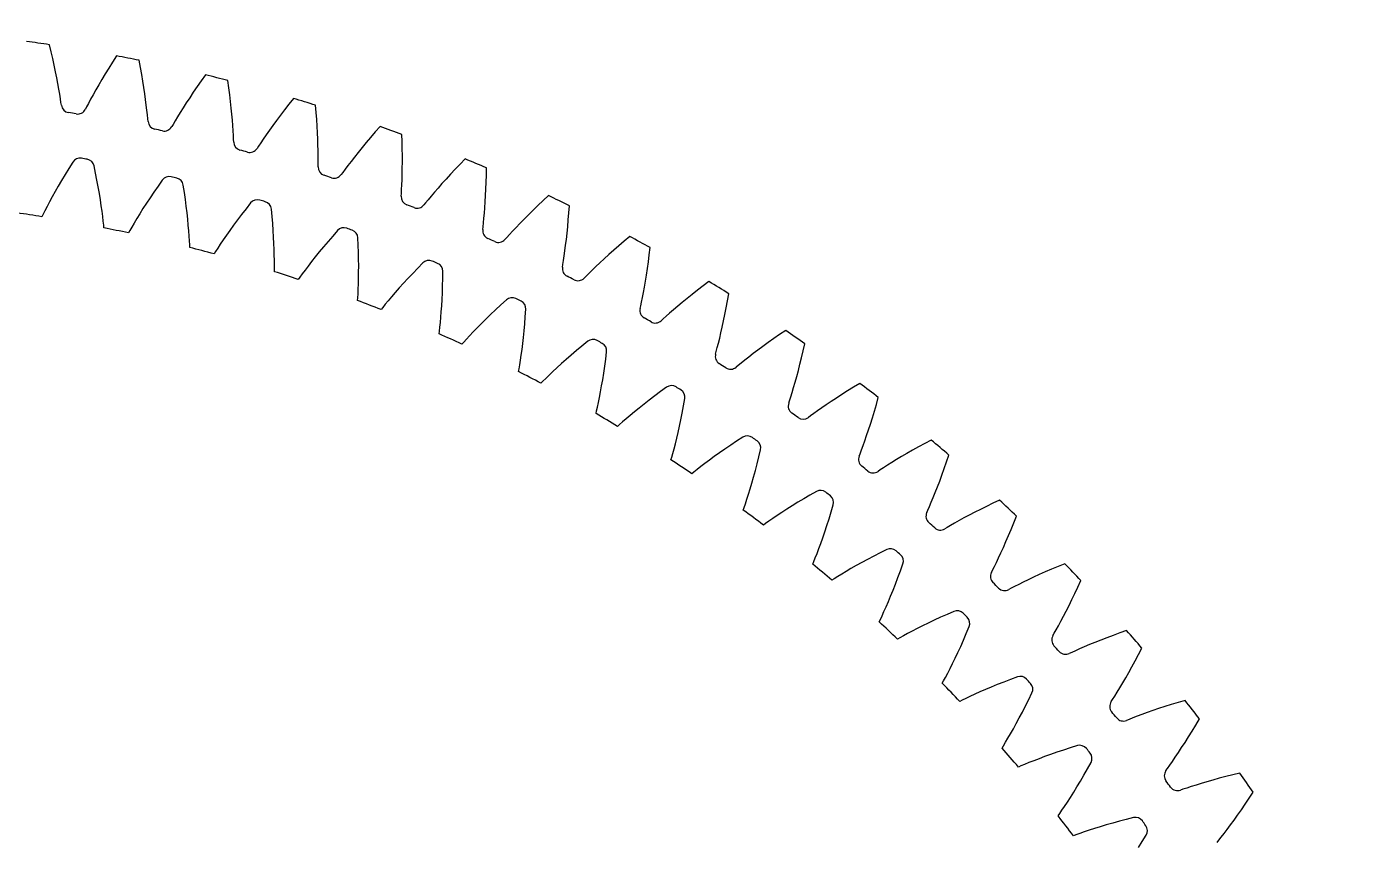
# Model space of a CAD drawing. Header units: millimetres. Extents: x -107 to 107, y -107 to 107.
# Drawn here: x -11.4 to 47, y 42.3 to 78.1 of the extents above; entities that cross this region are included whole.
import ezdxf

# ---------------------------------------------------------------- set-up
doc = ezdxf.new("R2010")
doc.units = ezdxf.units.MM

msp = doc.modelspace()

# ---------------------------------------------------------------- linework, layer by layer
at = {"layer": 'outer'}
msp.add_circle((0, 0), 107.079107, dxfattribs=at)
at = {"layer": 'thin_ring_external'}
for p, q in [((-10.357501, 76.971604), (-10.433024, 77.282578)), ((-10.287757, 76.670189), (-10.357501, 76.971604)), ((-10.223685, 76.379027), (-10.287757, 76.670189)), ((-7.67293, 76.521774), (-7.837117, 76.259556)), ((-7.500164, 76.791143), (-7.67293, 76.521774)), ((-6.442309, 76.283109), (-6.501855, 76.597533)), ((-10.165174, 76.098955), (-10.223685, 76.379027)), ((-10.112125, 75.831007), (-10.165174, 76.098955)), ((-7.9926, 76.005184), (-8.13921, 75.759482)), ((-7.837117, 76.259556), (-7.9926, 76.005184)), ((-6.388047, 75.978526), (-6.442309, 76.283109)), ((-6.338924, 75.684472), (-6.388047, 75.978526)), ((-3.597914, 75.956986), (-3.784209, 75.69679)), ((-10.064449, 75.576504), (-10.112125, 75.831007)), ((-10.022088, 75.337212), (-10.064449, 75.576504)), ((-8.276705, 75.523461), (-8.404737, 75.298401)), ((-8.13921, 75.759482), (-8.276705, 75.523461)), ((-6.294791, 75.401778), (-6.338924, 75.684472)), ((-6.255493, 75.13147), (-6.294791, 75.401778)), ((-3.96157, 75.443298), (-4.129839, 75.197196)), ((-3.784209, 75.69679), (-3.96157, 75.443298)), ((-2.567379, 75.3956), (-2.610793, 75.712654)), ((-2.52874, 75.088643), (-2.567379, 75.3956)), ((-9.985045, 75.11564), (-10.022088, 75.337212)), ((-9.953464, 74.915723), (-9.985045, 75.11564)), ((-9.927885, 74.744843), (-9.953464, 74.915723)), ((-8.630032, 74.888592), (-8.725056, 74.709889)), ((-8.522786, 75.085987), (-8.630032, 74.888592)), ((-8.404737, 75.298401), (-8.522786, 75.085987)), ((-6.220874, 74.874865), (-6.255493, 75.13147)), ((-6.190787, 74.633722), (-6.220874, 74.874865)), ((-4.288804, 74.9593), (-4.438171, 74.730608)), ((-4.129839, 75.197196), (-4.288804, 74.9593)), ((-2.494696, 74.792465), (-2.52874, 75.088643)), ((-2.465055, 74.507886), (-2.494696, 74.792465)), ((0.256654, 74.924666), (0.057316, 74.674321)), ((-9.909302, 74.62779), (-9.927885, 74.744843)), ((-8.804939, 74.556681), (-8.860663, 74.452078)), ((-8.725056, 74.709889), (-8.804939, 74.556681)), ((-6.165106, 74.410548), (-6.190787, 74.633722)), ((-6.143774, 74.209279), (-6.165106, 74.410548)), ((-6.126954, 74.037316), (-6.143774, 74.209279)), ((-4.706268, 74.30627), (-4.823453, 74.114608)), ((-4.577527, 74.512379), (-4.706268, 74.30627)), ((-4.438171, 74.730608), (-4.577527, 74.512379)), ((-2.43961, 74.235924), (-2.465055, 74.507886)), ((-2.418139, 73.977886), (-2.43961, 74.235924)), ((-0.313373, 74.193027), (-0.484277, 73.963558)), ((-0.132758, 74.430216), (-0.313373, 74.193027)), ((0.057316, 74.674321), (-0.132758, 74.430216)), ((1.257179, 74.311392), (1.230011, 74.630249)), ((1.280094, 74.002863), (1.257179, 74.311392)), ((-6.114372, 73.919466), (-6.126954, 74.037316)), ((-5.01508, 73.792061), (-5.076072, 73.69044)), ((-4.927478, 73.94099), (-5.01508, 73.792061)), ((-4.823453, 74.114608), (-4.927478, 73.94099)), ((-2.400404, 73.735522), (-2.418139, 73.977886)), ((-2.386152, 73.511327), (-2.400404, 73.735522)), ((-0.645127, 73.742792), (-0.795445, 73.531962)), ((-0.484277, 73.963558), (-0.645127, 73.742792)), ((1.298971, 73.705333), (1.280094, 74.002863)), ((1.314043, 73.419611), (1.298971, 73.705333)), ((4.053482, 73.696875), (3.841621, 73.457035)), ((-2.375124, 73.309231), (-2.386152, 73.511327)), ((-2.367107, 73.136634), (-2.375124, 73.309231)), ((-2.360559, 73.018295), (-2.367107, 73.136634)), ((-1.06136, 73.147268), (-1.174114, 72.979188)), ((-0.934542, 73.332696), (-1.06136, 73.147268)), ((-0.795445, 73.531962), (-0.934542, 73.332696)), ((1.325568, 73.146705), (1.314043, 73.419611)), ((1.333835, 72.887908), (1.325568, 73.146705)), ((3.639332, 73.222954), (3.446841, 72.995297)), ((3.841621, 73.457035), (3.639332, 73.222954)), ((5.021389, 73.033314), (5.010537, 73.353143)), ((5.02852, 72.724018), (5.021389, 73.033314)), ((-1.269206, 72.834926), (-1.335308, 72.736552)), ((-1.174114, 72.979188), (-1.269206, 72.834926)), ((1.339172, 72.644954), (1.333835, 72.887908)), ((1.341958, 72.420324), (1.339172, 72.644954)), ((3.092531, 72.562588), (2.931644, 72.359709)), ((3.264443, 72.774854), (3.092531, 72.562588)), ((3.446841, 72.995297), (3.264443, 72.774854)), ((5.03218, 72.425911), (5.02852, 72.724018)), ((5.032643, 72.139793), (5.03218, 72.425911)), ((1.341846, 72.045147), (1.342652, 72.217928)), ((1.342343, 71.926628), (1.341846, 72.045147)), ((1.342652, 72.217928), (1.341958, 72.420324)), ((2.646432, 71.989095), (2.525244, 71.826991)), ((2.782554, 72.167805), (2.646432, 71.989095)), ((2.931644, 72.359709), (2.782554, 72.167805)), ((5.025261, 71.607773), (5.030219, 71.866655)), ((5.030219, 71.866655), (5.032643, 72.139793)), ((7.558835, 72.048109), (7.344857, 71.824662)), ((7.782666, 72.276818), (7.558835, 72.048109)), ((8.715428, 71.564701), (8.720921, 71.884666)), ((2.422909, 71.687772), (2.351871, 71.592902)), ((2.525244, 71.826991), (2.422909, 71.687772)), ((5.009498, 71.140384), (5.018185, 71.364863)), ((5.018185, 71.364863), (5.025261, 71.607773)), ((6.947577, 71.396289), (6.765051, 71.193078)), ((7.140993, 71.60713), (6.947577, 71.396289)), ((7.344857, 71.824662), (7.140993, 71.60713)), ((8.695191, 70.957539), (8.706758, 71.255444)), ((8.706758, 71.255444), (8.715428, 71.564701)), ((4.984674, 70.647313), (4.990229, 70.765702)), ((4.990229, 70.765702), (4.999856, 70.938217)), ((4.999856, 70.938217), (5.009498, 71.140384)), ((6.43532, 70.814637), (6.290252, 70.64311)), ((6.594015, 70.998678), (6.43532, 70.814637)), ((6.765051, 71.193078), (6.594015, 70.998678)), ((8.664676, 70.399112), (8.681044, 70.671771)), ((8.681044, 70.671771), (8.695191, 70.957539)), ((6.051634, 70.353594), (5.975844, 70.262475)), ((6.160944, 70.487406), (6.051634, 70.353594)), ((6.290252, 70.64311), (6.160944, 70.487406)), ((8.627037, 69.89859), (8.646506, 70.140821)), ((8.646506, 70.140821), (8.664676, 70.399112)), ((10.974152, 70.238987), (10.759446, 70.032149)), ((11.19926, 70.451217), (10.974152, 70.238987)), ((11.434477, 70.668199), (11.19926, 70.451217)), ((12.329661, 69.909383), (12.351484, 70.228651)), ((8.586947, 69.473436), (8.606899, 69.674847)), ((8.606899, 69.674847), (8.627037, 69.89859)), ((10.362853, 69.637832), (10.182113, 69.45242)), ((10.555517, 69.831458), (10.362853, 69.637832)), ((10.759446, 70.032149), (10.555517, 69.831458)), ((12.278448, 69.304047), (12.305211, 69.600972)), ((12.305211, 69.600972), (12.329661, 69.909383)), ((8.556931, 69.183686), (8.568524, 69.301638)), ((8.568524, 69.301638), (8.586947, 69.473436)), ((9.723501, 68.963927), (9.607502, 68.835871)), ((9.860591, 69.112826), (9.723501, 68.963927)), ((10.014228, 69.276722), (9.860591, 69.112826)), ((10.182113, 69.45242), (10.014228, 69.276722)), ((12.21946, 68.747907), (12.249728, 69.019374)), ((12.249728, 69.019374), (12.278448, 69.304047)), ((9.607502, 68.835871), (9.527158, 68.748741)), ((12.156312, 68.249959), (12.188125, 68.49088)), ((12.188125, 68.49088), (12.21946, 68.747907)), ((14.517746, 68.470067), (14.292759, 68.274462)), ((14.753397, 68.670526), (14.517746, 68.470067)), ((14.999387, 68.875215), (14.753397, 68.670526)), ((15.854657, 68.07168), (15.892754, 68.389417)), ((12.067395, 67.656773), (12.094566, 67.827407)), ((12.094566, 67.827407), (12.124776, 68.027536)), ((12.124776, 68.027536), (12.156312, 68.249959)), ((13.876549, 67.90091), (13.686579, 67.724968)), ((14.078849, 68.084446), (13.876549, 67.90091)), ((14.292759, 68.274462), (14.078849, 68.084446)), ((15.772603, 67.469749), (15.814491, 67.76492)), ((15.814491, 67.76492), (15.854657, 68.07168)), ((12.049794, 67.539568), (12.067395, 67.656773)), ((13.203622, 67.26053), (13.081235, 67.138564)), ((13.348135, 67.402234), (13.203622, 67.26053)), ((13.509941, 67.558071), (13.348135, 67.402234)), ((13.686579, 67.724968), (13.509941, 67.558071)), ((15.685294, 66.917346), (15.729384, 67.186913)), ((15.729384, 67.186913), (15.772603, 67.469749)), ((13.081235, 67.138564), (12.996547, 67.055649)), ((15.596803, 66.423272), (15.640876, 66.662254)), ((15.640876, 66.662254), (15.685294, 66.917346)), ((18.211975, 66.710682), (17.966396, 66.522517)), ((18.468095, 66.902543), (18.211975, 66.710682)), ((15.477714, 65.8354), (15.513563, 66.004424)), ((15.513563, 66.004424), (15.553951, 66.202749)), ((15.553951, 66.202749), (15.596803, 66.423272)), ((17.508381, 66.159809), (17.296974, 65.986842)), ((17.731715, 66.338655), (17.508381, 66.159809)), ((17.966396, 66.522517), (17.731715, 66.338655)), ((19.225445, 65.752077), (19.281222, 66.056386)), ((19.281222, 66.056386), (19.335493, 66.371763)), ((15.454152, 65.719246), (15.477714, 65.8354)), ((16.743787, 65.515797), (16.592226, 65.381657)), ((16.913339, 65.66317), (16.743787, 65.515797)), ((17.098268, 65.820829), (16.913339, 65.66317)), ((17.296974, 65.986842), (17.098268, 65.820829)), ((19.110935, 65.179169), (19.168539, 65.459429)), ((19.168539, 65.459429), (19.225445, 65.752077)), ((16.463772, 65.266099), (16.374961, 65.187617)), ((16.592226, 65.381657), (16.463772, 65.266099)), ((18.995753, 64.659714), (19.053138, 64.912205)), ((19.053138, 64.912205), (19.110935, 65.179169)), ((18.885479, 64.205247), (18.939535, 64.423294)), ((18.939535, 64.423294), (18.995753, 64.659714)), ((21.311105, 64.401417), (21.067341, 64.229777)), ((21.565971, 64.576797), (21.311105, 64.401417)), ((21.831554, 64.75533), (21.565971, 64.576797)), ((18.761122, 63.727471), (18.790584, 63.84227)), ((18.790584, 63.84227), (18.835016, 64.009243)), ((18.835016, 64.009243), (18.885479, 64.205247)), ((20.40828, 63.744971), (20.215542, 63.59696)), ((20.615204, 63.900621), (20.40828, 63.744971)), ((20.835167, 64.062568), (20.615204, 63.900621)), ((21.067341, 64.229777), (20.835167, 64.062568)), ((22.529172, 63.567694), (22.600414, 63.868758)), ((22.600414, 63.868758), (22.670717, 64.180953)), ((19.746287, 63.223363), (19.653584, 63.149518)), ((19.880474, 63.332211), (19.746287, 63.223363)), ((20.038686, 63.458438), (19.880474, 63.332211)), ((20.215542, 63.59696), (20.038686, 63.458438)), ((22.385559, 63.00138), (22.457397, 63.278334)), ((22.457397, 63.278334), (22.529172, 63.567694)), ((22.244003, 62.488484), (22.314206, 62.737716)), ((22.314206, 62.737716), (22.385559, 63.00138)), ((22.050262, 61.847069), (22.110668, 62.040241)), ((22.110668, 62.040241), (22.175787, 62.255243)), ((22.175787, 62.255243), (22.244003, 62.488484)), ((24.290936, 61.953332), (24.050527, 61.798196)), ((24.543145, 62.112301), (24.290936, 61.953332)), ((24.806635, 62.274438), (24.543145, 62.112301)), ((25.080987, 62.439178), (24.806635, 62.274438)), ((21.962077, 61.569437), (21.997362, 61.682582)), ((21.997362, 61.682582), (22.050262, 61.847069)), ((23.407936, 61.364833), (23.224238, 61.235522)), ((23.60798, 61.50281), (23.407936, 61.364833)), ((23.822582, 61.647692), (23.60798, 61.50281)), ((24.050527, 61.798196), (23.822582, 61.647692)), ((25.717053, 61.21747), (25.803575, 61.514504)), ((25.803575, 61.514504), (25.889728, 61.822701)), ((22.920217, 61.015684), (22.823865, 60.946668)), ((23.059787, 61.117538), (22.920217, 61.015684)), ((23.224238, 61.235522), (23.059787, 61.117538)), ((25.544711, 60.659228), (25.630597, 60.932152)), ((25.630597, 60.932152), (25.717053, 61.21747)), ((25.377152, 60.154229), (25.459988, 60.399551)), ((25.459988, 60.399551), (25.544711, 60.659228)), ((25.150912, 59.523543), (25.221102, 59.713378)), ((25.221102, 59.713378), (25.297115, 59.924775)), ((25.297115, 59.924775), (25.377152, 60.154229)), ((27.654087, 59.661141), (27.394089, 59.515257)), ((27.925511, 59.809613), (27.654087, 59.661141)), ((28.207917, 59.960129), (27.925511, 59.809613)), ((25.048666, 59.250776), (25.089683, 59.361972)), ((25.089683, 59.361972), (25.150912, 59.523543)), ((26.68902, 59.100195), (26.482192, 58.972613)), ((26.910739, 59.23393), (26.68902, 59.100195)), ((27.146072, 59.372599), (26.910739, 59.23393)), ((27.394089, 59.515257), (27.146072, 59.372599)), ((28.780772, 58.707537), (28.882348, 58.999765)), ((28.882348, 58.999765), (28.984125, 59.303162)), ((25.977281, 58.648822), (25.877531, 58.584816)), ((26.12187, 58.743417), (25.977281, 58.648822)), ((26.292131, 58.85285), (26.12187, 58.743417)), ((26.482192, 58.972613), (26.292131, 58.85285)), ((28.580151, 58.158823), (28.679861, 58.427006)), ((28.679861, 58.427006), (28.780772, 58.707537)), ((28.387024, 57.663039), (28.48228, 57.90381)), ((28.48228, 57.90381), (28.580151, 58.158823)), ((28.208669, 57.230731), (28.295376, 57.43797)), ((28.295376, 57.43797), (28.387024, 57.663039)), ((31.204186, 57.324651), (30.914463, 57.188751)), ((28.012836, 56.777537), (28.059477, 56.886493)), ((28.059477, 56.886493), (28.128877, 57.044727)), ((28.128877, 57.044727), (28.208669, 57.230731)), ((29.871621, 56.665634), (29.643362, 56.543395)), ((30.113727, 56.792106), (29.871621, 56.665634)), ((30.368705, 56.921914), (30.113727, 56.792106)), ((30.635812, 57.054331), (30.368705, 56.921914)), ((30.914463, 57.188751), (30.635812, 57.054331)), ((28.909504, 56.128952), (28.806616, 56.070123)), ((29.058735, 56.216041), (28.909504, 56.128952)), ((29.234361, 56.316637), (29.058735, 56.216041)), ((29.430289, 56.426539), (29.234361, 56.316637)), ((29.643362, 56.543395), (29.430289, 56.426539)), ((31.712336, 56.044442), (31.828701, 56.331103)), ((31.828701, 56.331103), (31.945837, 56.628907)), ((31.373194, 55.257006), (31.483959, 55.506688)), ((31.483959, 55.506688), (31.597233, 55.76943)), ((31.597233, 55.76943), (31.712336, 56.044442)), ((31.162748, 54.801317), (31.26577, 55.021412)), ((31.26577, 55.021412), (31.373194, 55.257006)), ((30.898999, 54.262604), (30.976388, 54.417087)), ((30.976388, 54.417087), (31.065573, 54.598775)), ((31.065573, 54.598775), (31.162748, 54.801317)), ((33.765694, 54.41869), (33.480543, 54.298674)), ((34.061978, 54.539619), (33.765694, 54.41869)), ((30.846855, 54.156171), (30.898999, 54.262604)), ((32.244537, 53.733256), (32.043253, 53.633501)), ((32.463299, 53.839079), (32.244537, 53.733256)), ((32.697501, 53.949504), (32.463299, 53.839079)), ((32.945749, 54.063448), (32.697501, 53.949504)), ((33.207023, 54.180068), (32.945749, 54.063448)), ((33.480543, 54.298674), (33.207023, 54.180068)), ((34.634947, 53.515479), (34.767136, 53.806914)), ((31.709236, 53.462648), (31.603478, 53.40915)), ((31.862719, 53.542003), (31.709236, 53.462648)), ((32.043253, 53.633501), (31.862719, 53.542003)), ((34.375101, 52.966358), (34.504097, 53.235134)), ((34.504097, 53.235134), (34.634947, 53.515479)), ((34.125191, 52.466041), (34.24856, 52.709743)), ((34.24856, 52.709743), (34.375101, 52.966358)), ((33.78436, 51.824377), (33.891751, 52.021693)), ((33.891751, 52.021693), (34.005876, 52.23624)), ((34.005876, 52.23624), (34.125191, 52.466041)), ((33.543329, 51.393518), (33.600839, 51.49715)), ((33.600839, 51.49715), (33.686015, 51.64748)), ((33.686015, 51.64748), (33.78436, 51.824377)), ((36.180857, 51.401358), (35.901638, 51.296872)), ((36.471765, 51.506657), (36.180857, 51.401358)), ((36.773837, 51.6123), (36.471765, 51.506657)), ((34.917593, 50.899788), (34.711478, 50.810441)), ((35.141473, 50.994303), (34.917593, 50.899788)), ((35.381008, 51.092625), (35.141473, 50.994303)), ((35.634751, 51.193746), (35.381008, 51.092625)), ((35.901638, 51.296872), (35.634751, 51.193746)), ((37.293765, 50.56024), (37.440663, 50.844545)), ((34.369173, 50.656866), (34.260821, 50.608838)), ((34.526508, 50.728281), (34.369173, 50.656866)), ((34.711478, 50.810441), (34.526508, 50.728281)), ((37.00622, 50.025103), (37.148772, 50.286942)), ((37.148772, 50.286942), (37.293765, 50.56024)), ((36.731089, 49.5382), (36.866741, 49.775284)), ((36.866741, 49.775284), (37.00622, 50.025103)), ((36.357939, 48.914775), (36.475265, 49.10635)), ((36.475265, 49.10635), (36.600196, 49.31479)), ((36.600196, 49.31479), (36.731089, 49.5382)), ((36.095222, 48.496785), (36.157949, 48.597345)), ((36.157949, 48.597345), (36.25069, 48.74313)), ((36.25069, 48.74313), (36.357939, 48.914775)), ((39.332688, 48.550331), (39.025615, 48.460249)), ((37.442484, 47.933529), (37.232075, 47.854823)), ((37.670897, 48.016489), (37.442484, 47.933529)), ((37.915141, 48.102452), (37.670897, 48.016489)), ((38.173715, 48.190484), (37.915141, 48.102452)), ((38.44552, 48.279849), (38.173715, 48.190484)), ((38.72971, 48.369941), (38.44552, 48.279849)), ((39.025615, 48.460249), (38.72971, 48.369941)), ((36.882376, 47.718926), (36.771713, 47.676493)), ((37.043151, 47.782215), (36.882376, 47.718926)), ((37.232075, 47.854823), (37.043151, 47.782215)), ((39.63946, 47.207556), (39.798219, 47.473095)), ((39.798219, 47.473095), (39.959442, 47.749528)), ((39.331671, 46.710967), (39.483724, 46.953338)), ((39.483724, 46.953338), (39.63946, 47.207556)), ((38.90655, 46.062894), (39.041961, 46.264684)), ((39.041961, 46.264684), (39.18409, 46.481118)), ((39.18409, 46.481118), (39.331671, 46.710967)), ((38.495878, 45.47353), (38.563658, 45.570756)), ((38.563658, 45.570756), (38.663721, 45.711616)), ((38.663721, 45.711616), (38.779595, 45.87756)), ((38.779595, 45.87756), (38.90655, 46.062894)), ((40.293288, 44.986785), (40.044974, 44.913406)), ((40.55602, 45.061499), (40.293288, 44.986785)), ((40.832033, 45.136869), (40.55602, 45.061499)), ((41.120453, 45.212333), (40.832033, 45.136869)), ((41.420583, 45.287414), (41.120453, 45.212333)), ((41.731854, 45.361699), (41.420583, 45.287414)), ((39.242287, 44.656493), (39.129601, 44.619766)), ((39.406084, 44.71149), (39.242287, 44.656493)), ((39.598469, 44.774357), (39.406084, 44.71149)), ((39.812622, 44.842216), (39.598469, 44.774357)), ((40.044974, 44.913406), (39.812622, 44.842216)), ((42.141774, 44.262098), (42.316902, 44.529938)), ((41.801151, 43.759077), (41.969663, 44.005012)), ((41.969663, 44.005012), (42.141774, 44.262098)), ((41.324801, 43.093878), (41.477796, 43.302773)), ((41.477796, 43.302773), (41.63692, 43.524786)), ((41.63692, 43.524786), (41.801151, 43.759077)), ((40.918814, 42.560844), (41.04301, 42.720655)), ((41.04301, 42.720655), (41.179263, 42.899266)), ((41.179263, 42.899266), (41.324801, 43.093878)), ((40.739033, 42.33164), (40.811689, 42.425278)), ((40.811689, 42.425278), (40.918814, 42.560844))]:
    msp.add_line(p, q, dxfattribs=at)
for centre, radius, start, end in [((-21.875, 0), 78.125, 81.578323, 82.324116), ((-21.875, 0), 78.125, 78.651494, 79.397286), ((-21.875, 0), 78.125, 75.724665, 76.470457), ((-21.875, 0), 78.125, 72.797835, 73.543628), ((-9.537306, 74.675156), 0.375, 187.256485, 260.618445), ((-21.875, 0), 75.3125, 80.357164, 80.618445), ((-9.196901, 74.618117), 0.375, 260.357164, 333.719125), ((-5.740442, 73.947777), 0.375, 184.329656, 257.691616), ((-5.403393, 73.873431), 0.375, 257.430335, 330.792295), ((-21.875, 0), 78.125, 69.871006, 70.616799), ((-21.875, 0), 75.3125, 77.430335, 77.691616), ((-1.985671, 73.027476), 0.375, 181.402827, 254.764787), ((-21.875, 0), 75.3125, 74.503506, 74.764787), ((-1.652858, 72.936017), 0.375, 254.503506, 327.865466), ((1.717211, 71.916655), 0.375, 178.475997, 251.837958), ((-21.875, 0), 78.125, 66.944177, 67.689969), ((-21.875, 0), 75.3125, 71.576677, 71.837958), ((2.044919, 71.808322), 0.375, 251.576677, 324.938637), ((5.358543, 70.618211), 0.375, 175.549168, 248.911128), ((-21.875, 0), 75.3125, 68.649847, 68.911128), ((5.680293, 70.493287), 0.375, 248.649847, 322.011807), ((-21.875, 0), 78.125, 64.017348, 64.76314), ((8.928826, 69.135533), 0.375, 172.622339, 245.984299), ((-21.875, 0), 75.3125, 65.723018, 65.984299), ((9.243778, 68.994343), 0.375, 245.723018, 319.084978), ((-21.875, 0), 78.125, 61.090518, 61.836311), ((12.418746, 67.472488), 0.375, 169.69551, 243.05747), ((-21.875, 0), 75.3125, 62.796189, 63.05747), ((12.726077, 67.3154), 0.375, 242.796189, 316.158149), ((-21.875, 0), 78.125, 58.163689, 58.909482), ((15.819197, 65.633415), 0.375, 166.76868, 240.13064), ((-21.875, 0), 75.3125, 59.86936, 60.13064), ((16.118106, 65.46084), 0.375, 239.86936, 313.23132), ((-21.875, 0), 78.125, 55.23686, 55.982652), ((19.121308, 63.623112), 0.375, 163.841851, 237.203811), ((-21.875, 0), 75.3125, 56.94253, 57.203811), ((19.411016, 63.435499), 0.375, 236.94253, 310.30449), ((-21.875, 0), 78.125, 52.310031, 53.055823), ((22.316465, 61.446823), 0.375, 160.915022, 234.276982), ((-21.875, 0), 75.3125, 54.015701, 54.276982), ((22.596215, 61.244663), 0.375, 234.015701, 307.377661), ((-21.875, 0), 78.125, 49.383201, 50.128994), ((25.396331, 59.110227), 0.375, 157.988193, 231.350153), ((-21.875, 0), 75.3125, 51.088872, 51.350153), ((25.665393, 58.894046), 0.375, 231.088872, 304.450832), ((-21.875, 0), 78.125, 46.456372, 47.202165), ((28.352871, 56.619419), 0.375, 155.061363, 228.423323), ((-21.875, 0), 75.3125, 48.162042, 48.423323), ((28.610545, 56.389781), 0.375, 228.162042, 301.524003), ((-21.875, 0), 78.125, 43.529543, 44.275335), ((31.178373, 53.980897), 0.375, 152.134534, 225.496494), ((-21.875, 0), 75.3125, 45.235213, 45.496494), ((31.423985, 53.738402), 0.375, 225.235213, 298.597173), ((-21.875, 0), 78.125, 40.602714, 41.348506), ((33.865465, 51.201545), 0.375, 149.207705, 222.569665), ((-21.875, 0), 75.3125, 42.308384, 42.569665), ((34.098374, 50.946826), 0.375, 222.308384, 295.670344), ((36.407136, 48.288615), 0.375, 146.280875, 219.642836), ((-21.875, 0), 78.125, 37.675884, 38.421677), ((-21.875, 0), 75.3125, 39.381555, 39.642836), ((36.626735, 48.022335), 0.375, 219.381555, 292.743515), ((38.796755, 45.249704), 0.375, 143.354046, 216.716006), ((-21.875, 0), 75.3125, 36.454725, 36.716006), ((-21.875, 0), 78.125, 34.749055, 35.494847), ((39.002472, 44.972559), 0.375, 216.454725, 289.816686)]:
    msp.add_arc(centre, radius, start, end, dxfattribs=at)
at = {"layer": 'thin_ring_internal'}
for p, q in [((-9.582479, 71.864462), (-9.746978, 71.596003)), ((-9.410189, 72.14043), (-9.582479, 71.864462)), ((-8.41186, 71.654384), (-8.477439, 71.97304)), ((-9.90244, 71.335568), (-10.048718, 71.084004)), ((-9.746978, 71.596003), (-9.90244, 71.335568)), ((-8.350973, 71.345478), (-8.41186, 71.654384)), ((-8.29577, 71.047238), (-8.350973, 71.345478)), ((-5.489257, 71.352089), (-5.67636, 71.085941)), ((-10.185598, 70.842349), (-10.312767, 70.611913)), ((-10.048718, 71.084004), (-10.185598, 70.842349)), ((-8.246093, 70.760508), (-8.29577, 71.047238)), ((-8.201783, 70.486337), (-8.246093, 70.760508)), ((-5.855274, 70.826866), (-6.024726, 70.575309)), ((-5.67636, 71.085941), (-5.855274, 70.826866)), ((-4.51896, 70.81225), (-4.567039, 71.134012)), ((-4.475033, 70.50048), (-4.51896, 70.81225)), ((-10.535768, 70.192313), (-10.629487, 70.009339)), ((-10.429746, 70.394424), (-10.535768, 70.192313)), ((-10.312767, 70.611913), (-10.429746, 70.394424)), ((-8.162676, 70.226061), (-8.201783, 70.486337)), ((-8.128621, 69.981468), (-8.162676, 70.226061)), ((-6.334396, 70.09829), (-6.473959, 69.875142)), ((-6.184523, 70.332109), (-6.334396, 70.09829)), ((-6.024726, 70.575309), (-6.184523, 70.332109)), ((-4.436199, 70.19967), (-4.475033, 70.50048)), ((-4.402255, 69.910656), (-4.436199, 70.19967)), ((-1.818584, 70.095272), (-2.011379, 69.846354)), ((-1.617226, 70.350805), (-1.818584, 70.095272)), ((-10.708098, 69.852469), (-10.760999, 69.745033)), ((-10.629487, 70.009339), (-10.708098, 69.852469)), ((-8.099493, 69.755103), (-8.128621, 69.981468)), ((-8.075246, 69.550959), (-8.099493, 69.755103)), ((-8.056087, 69.376544), (-8.075246, 69.550959)), ((-6.602641, 69.664366), (-6.719542, 69.468345)), ((-6.473959, 69.875142), (-6.602641, 69.664366)), ((-4.372982, 69.634474), (-4.402255, 69.910656)), ((-4.348147, 69.372451), (-4.372982, 69.634474)), ((-2.194316, 69.604426), (-2.367155, 69.370315)), ((-2.011379, 69.846354), (-2.194316, 69.604426)), ((-0.677857, 69.758785), (-0.708294, 70.082692)), ((-0.651021, 69.445081), (-0.677857, 69.758785)), ((-8.043845, 69.257417), (-8.056087, 69.376544)), ((-6.910172, 69.13842), (-6.968862, 69.034033)), ((-6.823112, 69.290763), (-6.910172, 69.13842)), ((-6.719542, 69.468345), (-6.823112, 69.290763)), ((-4.327501, 69.126363), (-4.348147, 69.372451)), ((-4.310778, 68.898745), (-4.327501, 69.126363)), ((-2.681114, 68.929836), (-2.821114, 68.726401)), ((-2.529573, 69.145029), (-2.681114, 68.929836)), ((-2.367155, 69.370315), (-2.529573, 69.145029)), ((-0.628672, 69.142599), (-0.651021, 69.445081)), ((-0.610561, 68.852162), (-0.628672, 69.142599)), ((2.194347, 69.139567), (1.979336, 68.895411)), ((-4.297715, 68.693582), (-4.310778, 68.898745)), ((-4.288109, 68.51838), (-4.297715, 68.693582)), ((-4.28239, 68.398763), (-4.288109, 68.51838)), ((-3.061659, 68.365395), (-3.156908, 68.218034)), ((-2.948545, 68.537057), (-3.061659, 68.365395)), ((-2.821114, 68.726401), (-2.948545, 68.537057)), ((-0.596415, 68.574794), (-0.610561, 68.852162)), ((-0.585926, 68.311806), (-0.596415, 68.574794)), ((1.57736, 68.425816), (1.391993, 68.201493)), ((1.773235, 68.657393), (1.57736, 68.425816)), ((1.979336, 68.895411), (1.773235, 68.657393)), ((3.099985, 68.497132), (3.087282, 68.822217)), ((3.10965, 68.182431), (3.099985, 68.497132)), ((-3.156908, 68.218034), (-3.22121, 68.117008)), ((-0.578748, 68.064958), (-0.585926, 68.311806)), ((-0.57448, 67.836766), (-0.578748, 68.064958)), ((-0.572641, 67.631195), (-0.57448, 67.836766)), ((1.054449, 67.778816), (0.903549, 67.58333)), ((1.217515, 67.985412), (1.054449, 67.778816)), ((1.391993, 68.201493), (1.217515, 67.985412)), ((3.115447, 67.879179), (3.10965, 68.182431)), ((3.11767, 67.588187), (3.115447, 67.879179)), ((-0.573439, 67.33598), (-0.572617, 67.455731)), ((-0.572617, 67.455731), (-0.572641, 67.631195)), ((0.643649, 67.235999), (0.540494, 67.094059)), ((0.765968, 67.401228), (0.643649, 67.235999)), ((0.903549, 67.58333), (0.765968, 67.401228)), ((3.112761, 67.047292), (3.116649, 67.31046)), ((3.116649, 67.31046), (3.11767, 67.588187)), ((5.487273, 67.263531), (5.279044, 67.042996)), ((5.706065, 67.489939), (5.487273, 67.263531)), ((5.934089, 67.721989), (5.706065, 67.489939)), ((6.803292, 67.031056), (6.808361, 67.35635)), ((0.540494, 67.094059), (0.470771, 66.996695)), ((3.098248, 66.572335), (3.106447, 66.80042)), ((3.106447, 66.80042), (3.112761, 67.047292)), ((4.895687, 66.622901), (4.721582, 66.425517)), ((5.081705, 66.829131), (4.895687, 66.622901)), ((5.279044, 67.042996), (5.081705, 66.829131)), ((6.784985, 66.413182), (6.795757, 66.716297)), ((6.795757, 66.716297), (6.803292, 67.031056)), ((3.07194, 66.072239), (3.0793, 66.191768)), ((3.0793, 66.191768), (3.088858, 66.366971)), ((3.088858, 66.366971), (3.098248, 66.572335)), ((4.412912, 66.064246), (4.281752, 65.905944)), ((4.560232, 66.238564), (4.412912, 66.064246)), ((4.721582, 66.425517), (4.560232, 66.238564)), ((6.755128, 65.845245), (6.771314, 66.122502)), ((6.771314, 66.122502), (6.784985, 66.413182)), ((9.590837, 66.102301), (9.350481, 65.88305)), ((4.171, 65.769849), (4.096064, 65.676438)), ((4.281752, 65.905944), (4.171, 65.769849)), ((6.717089, 65.336523), (6.736874, 65.582682)), ((6.736874, 65.582682), (6.755128, 65.845245)), ((8.89969, 65.460094), (8.690966, 65.257324)), ((9.119652, 65.668928), (8.89969, 65.460094)), ((9.350481, 65.88305), (9.119652, 65.668928)), ((10.421012, 65.364934), (10.443837, 65.689466)), ((6.656744, 64.730262), (6.675856, 64.904682)), ((6.675856, 64.904682), (6.696446, 65.109227)), ((6.696446, 65.109227), (6.717089, 65.336523)), ((8.30934, 64.873979), (8.138021, 64.696116)), ((8.493964, 65.06156), (8.30934, 64.873979)), ((8.690966, 65.257324), (8.493964, 65.06156)), ((10.368991, 64.748981), (10.396299, 65.051056)), ((10.396299, 65.051056), (10.421012, 65.364934)), ((6.642867, 64.611314), (6.656744, 64.730262)), ((7.723774, 64.249356), (7.643849, 64.160176)), ((7.841792, 64.3792), (7.723774, 64.249356)), ((7.981401, 64.530103), (7.841792, 64.3792)), ((8.138021, 64.696116), (7.981401, 64.530103)), ((10.308164, 64.183522), (10.339466, 64.459482)), ((10.339466, 64.459482), (10.368991, 64.748981)), ((13.153678, 64.285339), (12.901708, 64.079541)), ((10.209375, 63.451807), (10.2424, 63.677637)), ((10.2424, 63.677637), (10.275598, 63.922348)), ((10.275598, 63.922348), (10.308164, 64.183522)), ((12.428493, 63.681833), (12.209007, 63.490764)), ((12.659531, 63.878344), (12.428493, 63.681833)), ((12.901708, 64.079541), (12.659531, 63.878344)), ((13.942348, 63.503736), (13.982861, 63.826538)), ((10.149038, 63.075575), (10.177646, 63.248692)), ((10.177646, 63.248692), (10.209375, 63.451807)), ((11.807016, 63.128831), (11.62624, 62.960589)), ((12.001608, 63.30605), (11.807016, 63.128831)), ((12.209007, 63.490764), (12.001608, 63.30605)), ((13.856767, 62.891544), (13.900531, 63.191676)), ((13.900531, 63.191676), (13.942348, 63.503736)), ((10.128686, 62.957563), (10.149038, 63.075575)), ((11.188214, 62.537118), (11.103538, 62.452435)), ((11.313147, 62.660323), (11.188214, 62.537118)), ((11.460788, 62.803377), (11.313147, 62.660323)), ((11.62624, 62.960589), (11.460788, 62.803377)), ((13.765152, 62.330251), (13.811478, 62.604089)), ((13.811478, 62.604089), (13.856767, 62.891544)), ((13.67186, 61.828711), (13.718373, 62.071244)), ((13.718373, 62.071244), (13.765152, 62.330251)), ((16.349148, 62.084793), (16.096345, 61.897121)), ((16.611981, 62.276524), (16.349148, 62.084793)), ((13.545759, 61.232647), (13.583778, 61.403942)), ((13.583778, 61.403942), (13.626552, 61.605022)), ((13.626552, 61.605022), (13.67186, 61.828711)), ((15.408151, 61.36161), (15.204172, 61.195282)), ((15.625328, 61.534722), (15.408151, 61.36161)), ((15.85492, 61.71352), (15.625328, 61.534722)), ((16.096345, 61.897121), (15.85492, 61.71352)), ((17.297995, 61.143708), (17.35679, 61.453019)), ((17.35679, 61.453019), (17.414871, 61.773126)), ((13.518993, 61.115922), (13.545759, 61.232647)), ((14.685455, 60.754442), (14.55398, 60.638244)), ((14.840688, 60.889221), (14.685455, 60.754442)), ((15.014478, 61.037163), (14.840688, 60.889221)), ((15.204172, 61.195282), (15.014478, 61.037163)), ((17.176987, 60.561861), (17.237906, 60.846413)), ((17.237906, 60.846413), (17.297995, 61.143708)), ((14.55398, 60.638244), (14.464806, 60.558312)), ((17.054922, 60.034895), (17.115776, 60.290961)), ((17.115776, 60.290961), (17.176987, 60.561861)), ((16.884088, 59.37594), (16.937779, 59.574383)), ((16.937779, 59.574383), (16.995235, 59.795265)), ((16.995235, 59.795265), (17.054922, 60.034895)), ((19.419837, 59.731173), (19.168747, 59.56103)), ((19.682512, 59.904759), (19.419837, 59.731173)), ((19.955423, 60.081852), (19.682512, 59.904759)), ((16.803671, 59.091886), (16.836771, 59.206976)), ((16.836771, 59.206976), (16.884088, 59.37594)), ((18.490669, 59.079102), (18.292623, 58.931578)), ((18.703427, 59.234043), (18.490669, 59.079102)), ((18.929733, 59.395037), (18.703427, 59.234043)), ((19.168747, 59.56103), (18.929733, 59.395037)), ((20.578551, 58.913263), (20.65415, 59.218902)), ((20.65415, 59.218902), (20.729625, 59.53536)), ((17.811027, 58.558402), (17.717621, 58.483459)), ((17.948652, 58.667247), (17.811027, 58.558402)), ((18.111013, 58.793347), (17.948652, 58.667247)), ((18.292623, 58.931578), (18.111013, 58.793347)), ((20.425949, 58.338892), (20.502317, 58.619693)), ((20.502317, 58.619693), (20.578551, 58.913263)), ((20.27529, 57.819379), (20.350036, 58.071739)), ((20.350036, 58.071739), (20.425949, 58.338892)), ((20.068725, 57.170736), (20.133173, 57.365951)), ((20.133173, 57.365951), (20.202605, 57.583365)), ((20.202605, 57.583365), (20.27529, 57.819379)), ((22.620089, 57.386964), (22.360083, 57.230786)), ((22.891852, 57.545946), (22.620089, 57.386964)), ((23.174026, 57.707871), (22.891852, 57.545946)), ((19.972916, 56.891498), (20.012252, 57.004608)), ((20.012252, 57.004608), (20.068725, 57.170736)), ((21.656699, 56.786607), (21.450892, 56.650118)), ((21.877601, 56.929698), (21.656699, 56.786607)), ((22.112361, 57.078093), (21.877601, 56.929698)), ((22.360083, 57.230786), (22.112361, 57.078093)), ((23.732409, 56.506998), (23.824586, 56.808052)), ((23.824586, 56.808052), (23.91723, 57.119916)), ((20.949636, 56.303798), (20.852277, 56.234068)), ((21.092999, 56.404966), (20.949636, 56.303798)), ((21.262005, 56.522011), (21.092999, 56.404966)), ((21.450892, 56.650118), (21.262005, 56.522011)), ((23.548669, 55.941817), (23.640257, 56.218029)), ((23.640257, 56.218029), (23.732409, 56.506998)), ((23.369864, 55.431307), (23.45828, 55.679209)), ((23.45828, 55.679209), (23.548669, 55.941817)), ((23.128186, 54.794912), (23.203198, 54.986316)), ((23.203198, 54.986316), (23.284399, 55.199615)), ((23.284399, 55.199615), (23.369864, 55.431307)), ((25.96759, 55.015394), (25.687551, 54.871489)), ((26.258186, 55.161668), (25.96759, 55.015394)), ((23.017271, 54.521323), (23.062725, 54.632116)), ((23.062725, 54.632116), (23.128186, 54.794912)), ((24.692813, 54.324638), (24.47986, 54.199592)), ((24.921199, 54.455453), (24.692813, 54.324638)), ((25.163713, 54.590806), (24.921199, 54.455453)), ((25.419403, 54.729744), (25.163713, 54.590806)), ((25.687551, 54.871489), (25.419403, 54.729744)), ((26.858636, 54.227665), (26.968173, 54.534004)), ((23.96044, 53.881162), (23.859418, 53.816853)), ((24.109113, 53.97435), (23.96044, 53.881162)), ((24.284259, 54.081991), (24.109113, 53.97435)), ((24.47986, 54.199592), (24.284259, 54.081991)), ((26.642362, 53.648588), (26.750157, 53.932094)), ((26.750157, 53.932094), (26.858636, 54.227665)), ((26.431232, 53.12051), (26.535827, 53.37779)), ((26.535827, 53.37779), (26.642362, 53.648588)), ((26.138692, 52.442581), (26.23142, 52.651127)), ((26.23142, 52.651127), (26.32941, 52.877806)), ((26.32941, 52.877806), (26.431232, 53.12051)), ((25.92765, 51.988435), (25.979086, 52.09658)), ((25.979086, 52.09658), (26.05334, 52.255558)), ((26.05334, 52.255558), (26.138692, 52.442581)), ((28.337579, 52.065366), (28.074683, 51.940599)), ((28.613067, 52.192256), (28.337579, 52.065366)), ((28.900547, 52.320654), (28.613067, 52.192256)), ((29.198697, 52.45084), (28.900547, 52.320654)), ((27.168755, 51.480569), (26.987993, 51.382653)), ((27.370486, 51.587313), (27.168755, 51.480569)), ((27.58995, 51.700543), (27.370486, 51.587313)), ((27.82514, 51.818691), (27.58995, 51.700543)), ((28.074683, 51.940599), (27.82514, 51.818691)), ((29.622788, 51.196235), (29.747246, 51.485441)), ((29.747246, 51.485441), (29.873348, 51.785341)), ((26.834452, 51.297723), (26.730069, 51.239027)), ((26.987993, 51.382653), (26.834452, 51.297723)), ((29.378507, 50.654463), (29.499672, 50.919039)), ((29.499672, 50.919039), (29.622788, 51.196235)), ((29.145095, 50.166497), (29.260019, 50.403278)), ((29.260019, 50.403278), (29.378507, 50.654463)), ((28.835456, 49.560254), (28.930894, 49.742336)), ((28.930894, 49.742336), (29.034873, 49.945507)), ((29.034873, 49.945507), (29.145095, 50.166497)), ((28.695366, 49.300392), (28.752632, 49.405567)), ((28.752632, 49.405567), (28.835456, 49.560254)), ((30.836583, 49.13538), (30.580755, 49.027281)), ((31.105901, 49.245605), (30.836583, 49.13538)), ((31.387907, 49.357262), (31.105901, 49.245605)), ((31.681969, 49.469768), (31.387907, 49.357262)), ((31.986784, 49.583479), (31.681969, 49.469768)), ((29.563097, 48.561192), (29.455664, 48.508283)), ((29.721046, 48.63761), (29.563097, 48.561192)), ((29.906886, 48.725509), (29.721046, 48.63761)), ((30.114145, 48.821077), (29.906886, 48.725509)), ((30.339465, 48.922154), (30.114145, 48.821077)), ((30.580755, 49.027281), (30.339465, 48.922154)), ((32.341729, 48.307586), (32.481795, 48.589564)), ((32.481795, 48.589564), (32.624087, 48.882131)), ((32.068228, 47.779963), (32.20366, 48.037527)), ((32.20366, 48.037527), (32.341729, 48.307586)), ((31.808516, 47.305471), (31.936199, 47.535623)), ((31.936199, 47.535623), (32.068228, 47.779963)), ((31.466233, 46.717042), (31.571472, 46.893641)), ((31.571472, 46.893641), (31.68639, 47.09083)), ((31.68639, 47.09083), (31.808516, 47.305471)), ((31.312161, 46.465218), (31.375084, 46.567109)), ((31.375084, 46.567109), (31.466233, 46.717042)), ((33.441172, 46.183523), (33.179822, 46.089555)), ((33.716107, 46.278875), (33.441172, 46.183523)), ((34.00379, 46.374965), (33.716107, 46.278875)), ((34.303557, 46.471246), (34.00379, 46.374965)), ((34.614127, 46.568141), (34.303557, 46.471246)), ((32.13823, 45.679735), (32.028068, 45.632772)), ((32.300116, 45.747414), (32.13823, 45.679735)), ((32.490479, 45.825033), (32.300116, 45.747414)), ((32.702648, 45.90914), (32.490479, 45.825033)), ((32.933151, 45.997761), (32.702648, 45.90914)), ((33.179822, 46.089555), (32.933151, 45.997761)), ((35.054122, 45.548677), (35.212178, 45.833037)), ((34.59696, 44.762868), (34.746255, 45.012653)), ((34.746255, 45.012653), (34.898866, 45.274769)), ((34.898866, 45.274769), (35.054122, 45.548677)), ((34.311724, 44.303267), (34.451785, 44.526103)), ((34.451785, 44.526103), (34.59696, 44.762868)), ((33.937818, 43.734408), (34.052544, 43.904996)), ((34.052544, 43.904996), (34.178059, 44.095616)), ((34.178059, 44.095616), (34.311724, 44.303267)), ((33.770224, 43.491374), (33.838618, 43.589677)), ((33.838618, 43.589677), (33.937818, 43.734408)), ((36.452908, 43.254268), (36.160407, 43.174031)), ((36.757486, 43.334034), (36.452908, 43.254268)), ((37.072883, 43.413825), (36.757486, 43.334034)), ((34.552166, 42.661952), (34.439604, 42.621075)), ((34.717507, 42.720689), (34.552166, 42.661952)), ((34.911824, 42.787797), (34.717507, 42.720689)), ((35.128269, 42.860192), (34.911824, 42.787797)), ((35.363268, 42.936094), (35.128269, 42.860192)), ((35.614584, 43.01428), (35.363268, 42.936094)), ((35.880675, 43.093835), (35.614584, 43.01428)), ((36.160407, 43.174031), (35.880675, 43.093835)), ((37.45655, 42.371855), (37.629899, 42.647159)), ((37.286568, 42.106833), (37.45655, 42.371855))]:
    msp.add_line(p, q, dxfattribs=at)
for centre, radius, start, end in [((-9.095677, 71.936207), 0.375, 79.926611, 147.002957), ((-21.875, 0), 73.4375, 79.725563, 79.926611), ((-8.843337, 71.890922), 0.375, 12.649217, 79.725563), ((-5.186367, 71.130995), 0.375, 76.796176, 143.872522), ((-21.875, 0), 73.4375, 76.595129, 76.796176), ((-4.936876, 71.071998), 0.375, 9.518782, 76.595129), ((-1.326862, 70.1135), 0.375, 73.665741, 140.742087), ((-21.875, 0), 73.4375, 73.464694, 73.665741), ((-1.080965, 70.040967), 0.375, 6.388347, 73.464694), ((-21.875, 0), 70.625, 80.945935, 81.836674), ((-21.875, 0), 70.625, 77.8155, 78.706239), ((2.47132, 68.886759), 0.375, 70.535306, 137.611653), ((-21.875, 0), 73.4375, 70.334259, 70.535306), ((2.712888, 68.800906), 0.375, 3.257913, 70.334259), ((-21.875, 0), 70.625, 74.685066, 75.575804), ((6.196842, 67.454433), 0.375, 67.404871, 134.481218), ((-21.875, 0), 73.4375, 67.203824, 67.404871), ((-21.875, 0), 70.625, 71.554631, 72.445369), ((6.433362, 67.355516), 0.375, 0.127478, 67.203824), ((-21.875, 0), 70.625, 68.424196, 69.314934), ((9.838587, 65.820797), 0.375, 64.274437, 131.350783), ((-21.875, 0), 73.4375, 64.073389, 64.274437), ((10.069352, 65.709111), 0.375, 356.997043, 64.073389), ((-21.875, 0), 70.625, 65.293761, 66.1845), ((13.385686, 63.990725), 0.375, 61.144002, 128.220348), ((-21.875, 0), 73.4375, 60.942955, 61.144002), ((13.610008, 63.866604), 0.375, 353.866608, 60.942955), ((-21.875, 0), 70.625, 62.163326, 63.054065), ((16.827554, 61.96968), 0.375, 58.013567, 125.089913), ((-21.875, 0), 73.4375, 57.81252, 58.013567), ((17.044762, 61.833494), 0.375, 350.736174, 57.81252), ((-21.875, 0), 70.625, 59.032892, 59.92363), ((20.153917, 59.763693), 0.375, 54.883132, 121.959479), ((-21.875, 0), 73.4375, 54.682085, 54.883132), ((20.363365, 59.615849), 0.375, 347.605739, 54.682085), ((-21.875, 0), 70.625, 55.902457, 56.793195), ((23.35485, 57.379348), 0.375, 51.752697, 118.829044), ((-21.875, 0), 73.4375, 51.55165, 51.752697), ((23.555912, 57.220286), 0.375, 344.475304, 51.55165), ((-21.875, 0), 70.625, 52.772022, 53.662761), ((26.4208, 54.82376), 0.375, 48.622263, 115.698609), ((-21.875, 0), 73.4375, 48.421216, 48.622263), ((26.612875, 54.653956), 0.375, 341.344869, 48.421216), ((-21.875, 0), 70.625, 49.641587, 50.532326), ((-21.875, 0), 70.625, 46.511152, 47.401891), ((29.342615, 52.104556), 0.375, 45.491828, 112.568174), ((-21.875, 0), 73.4375, 45.290781, 45.491828), ((29.525131, 51.924517), 0.375, 338.214434, 45.290781), ((-21.875, 0), 70.625, 43.380718, 44.271456), ((32.111577, 49.229852), 0.375, 42.361393, 109.437739), ((-21.875, 0), 73.4375, 42.160346, 42.361393), ((32.283989, 49.040114), 0.375, 335.084, 42.160346), ((-21.875, 0), 70.625, 40.250283, 41.141021), ((34.719422, 46.208227), 0.375, 39.230958, 106.307305), ((-21.875, 0), 73.4375, 39.029911, 39.230958), ((34.881215, 46.009357), 0.375, 331.953565, 39.029911), ((-21.875, 0), 70.625, 37.119848, 38.010587), ((37.158368, 43.048698), 0.375, 36.100524, 103.17687), ((-21.875, 0), 73.4375, 35.899476, 36.100524), ((37.309059, 42.841289), 0.375, 328.82313, 35.899476)]:
    msp.add_arc(centre, radius, start, end, dxfattribs=at)

doc.saveas('drawing.dxf')
